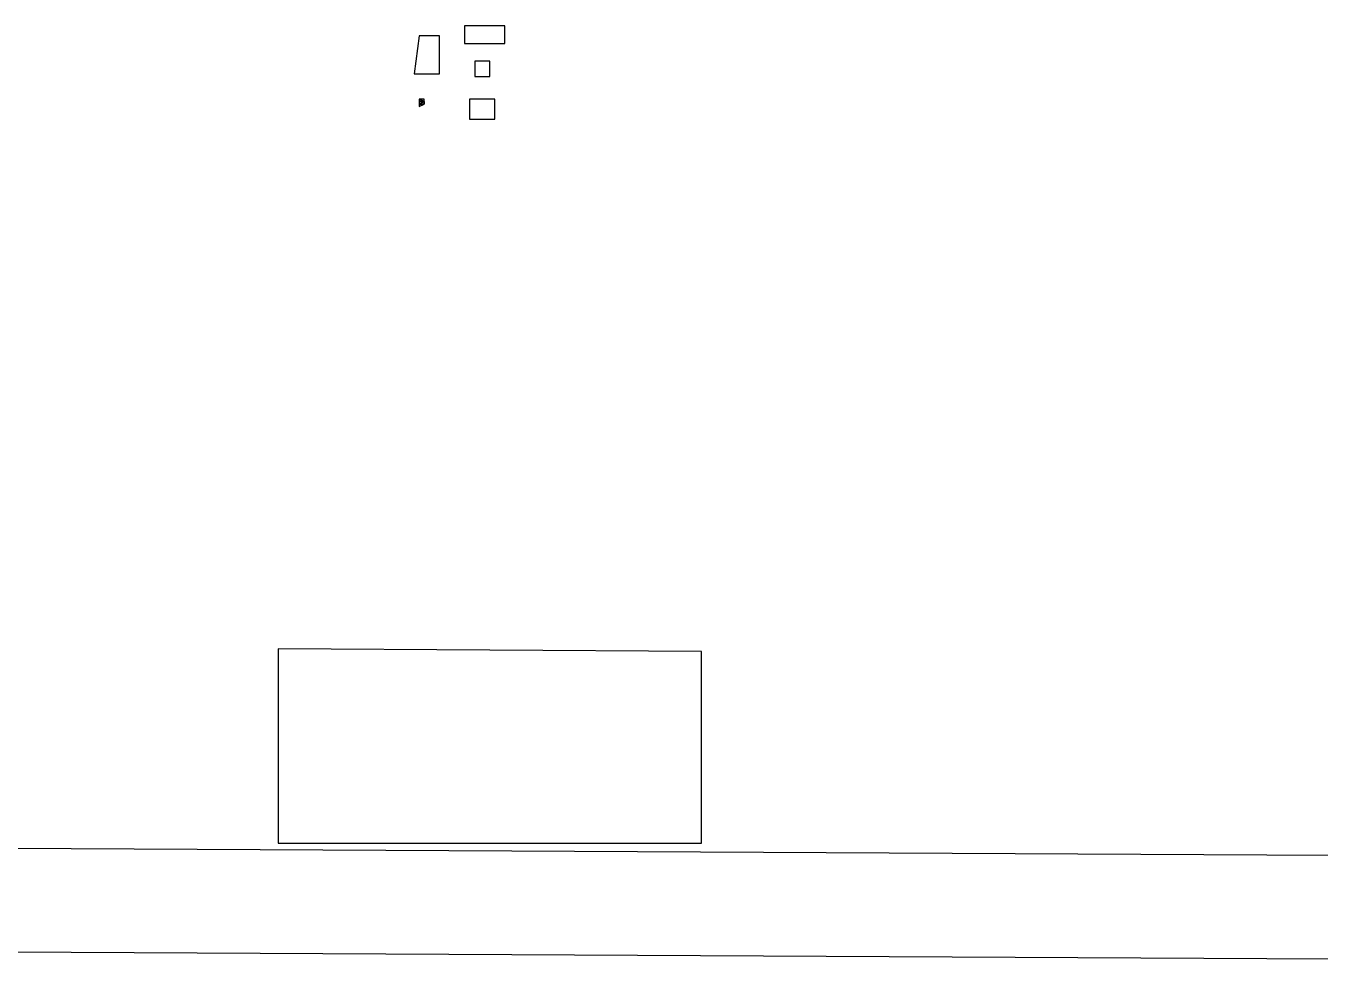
# Model space of a CAD drawing. Extents: x -35430092 to -35393830, y 11991942 to 12015432.
# Drawn here: x -35411678 to -35410964, y 12001136 to 12001651 of the extents above; entities that cross this region are included whole.
import ezdxf

# ---------------------------------------------------------------- set-up
doc = ezdxf.new("R2010")
doc.units = 0

msp = doc.modelspace()

# ---------------------------------------------------------------- linework, layer by layer
at = {"layer": 'mg_to_dxf', "color": 52}
for points in [[(-35411449.92, 12001645.44), (-35411461.06, 12001645.44), (-35411463.84, 12001624.56), (-35411449.92, 12001624.56)], [(-35411436, 12001641.26), (-35411413.73, 12001641.26), (-35411413.73, 12001651), (-35411436, 12001651)], [(-35411430.43, 12001623.16), (-35411422.08, 12001623.16), (-35411422.08, 12001631.52), (-35411430.43, 12001631.52)], [(-35411458.27, 12001609.24), (-35411458.27, 12001609.24), (-35411461.06, 12001610.63), (-35411461.06, 12001609.24)], [(-35411458.27, 12001609.24), (-35411458.27, 12001609.24), (-35411458.27, 12001610.63), (-35411461.06, 12001610.63)], [(-35411458.27, 12001609.24), (-35411458.27, 12001609.24), (-35411461.06, 12001609.24), (-35411461.06, 12001607.85)], [(-35411461.06, 12001607.85), (-35411461.06, 12001607.85), (-35411458.27, 12001607.85), (-35411458.27, 12001609.24)], [(-35411458.27, 12001609.24), (-35411458.27, 12001609.24), (-35411458.27, 12001607.85)], [(-35411433.22, 12001599.5), (-35411419.3, 12001599.5), (-35411419.3, 12001610.63), (-35411433.22, 12001610.63)], [(-35411461.06, 12001607.85), (-35411461.06, 12001607.85), (-35411461.06, 12001606.46), (-35411458.27, 12001607.85)], [(-35411305.15, 12001199.98), (-35411305.15, 12001305.78), (-35411539.01, 12001307.17), (-35411539.01, 12001199.98)], [(-35410923.73, 12001135.95), (-35410923.73, 12001193.02), (-35411722.76, 12001197.2), (-35411722.76, 12001140.13)]]:
    msp.add_3dface(points, dxfattribs=at)

doc.saveas('drawing.dxf')
